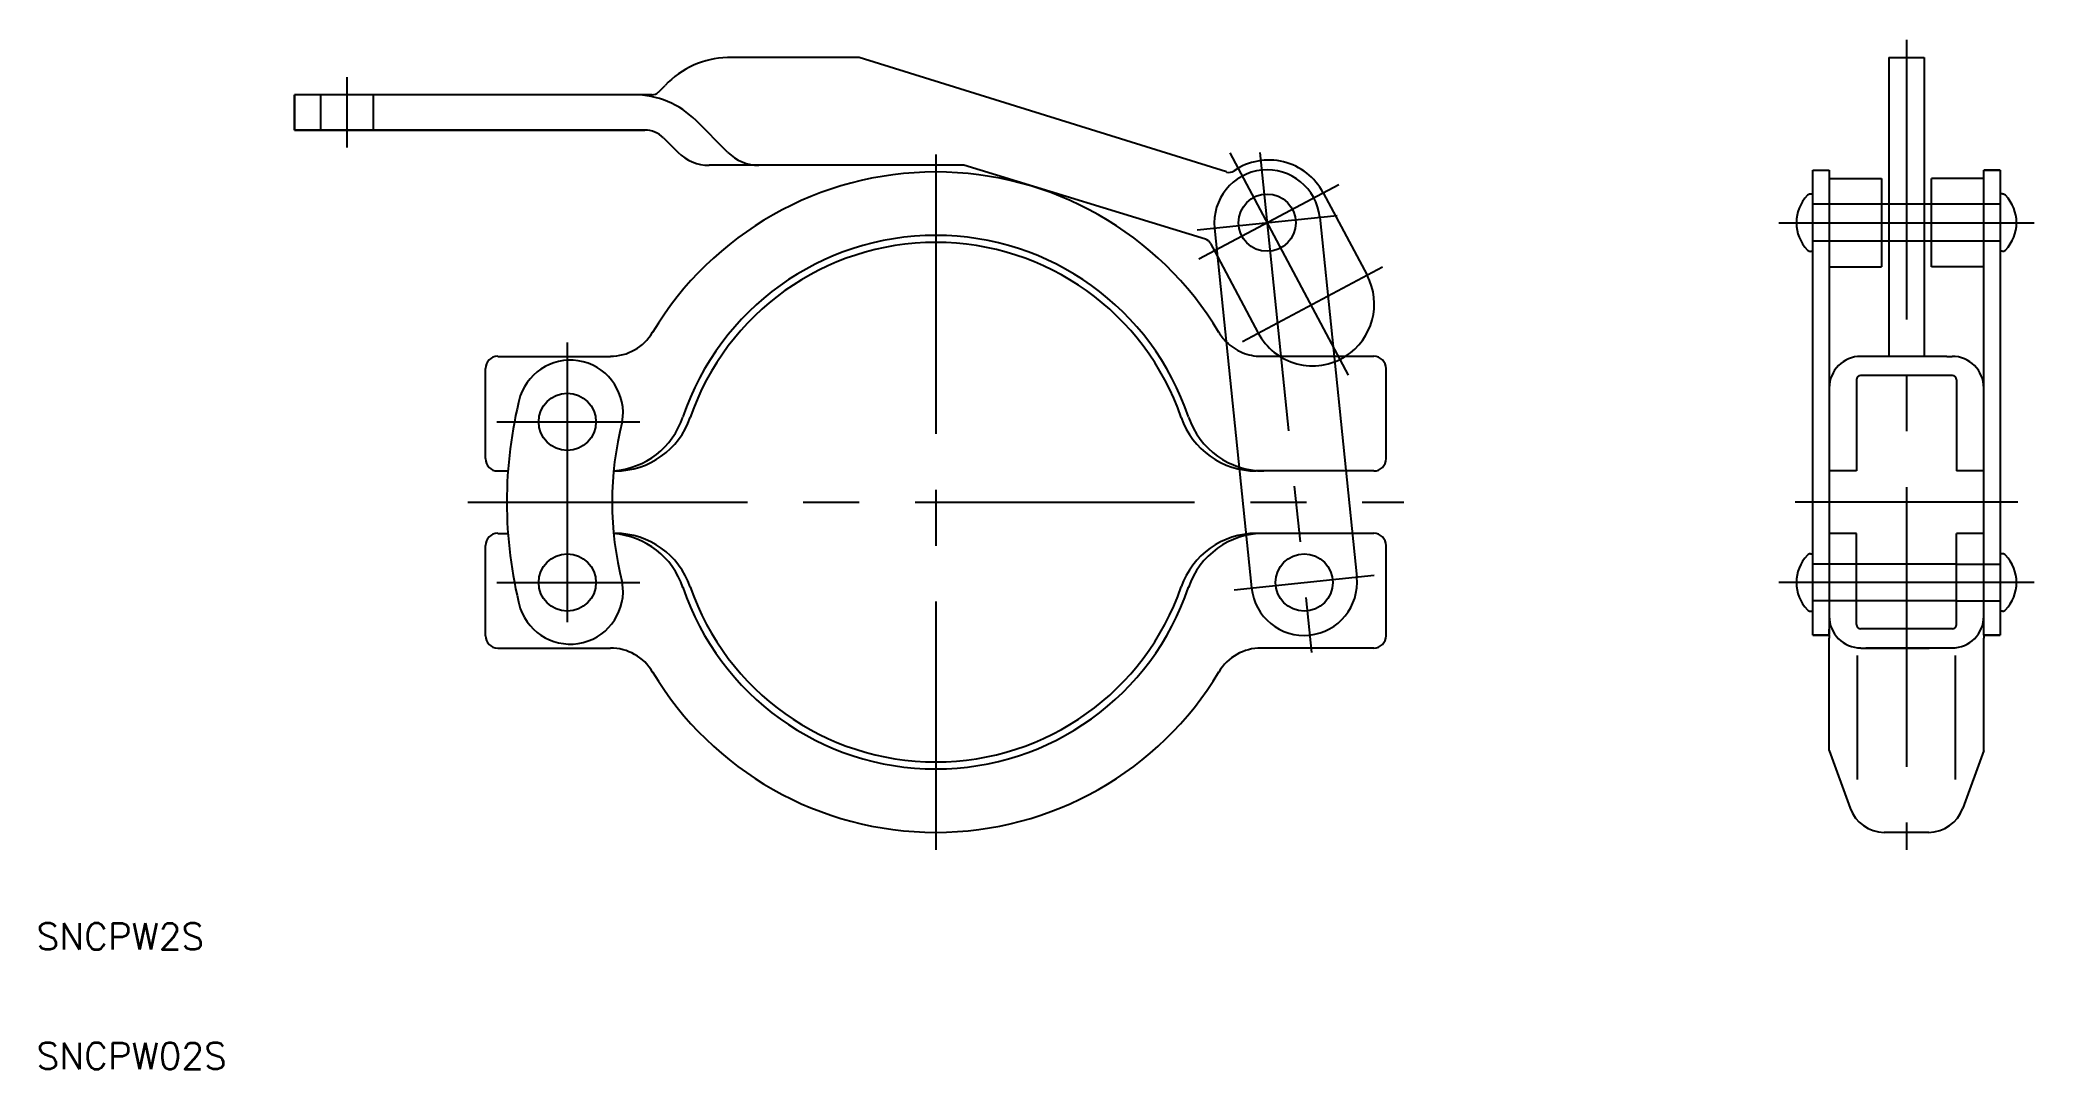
# Model space of a CAD drawing. Extents: x -102 to 125, y -64 to 52.
import ezdxf

# ---------------------------------------------------------------- set-up
doc = ezdxf.new("R2010")
doc.units = 0
doc.linetypes.add('CENTER', pattern=[50.8, 31.75, -6.35, 6.35, -6.35])
doc.linetypes.add('DASHED', pattern=[19.05, 12.7, -6.35])
doc.layers.get('0').update_dxf_attribs({"linetype": 'CONTINUOUS'})
doc.layers.add('CENTER', color=1, linetype='CENTER')
doc.styles.get("Standard").update_dxf_attribs({"font": 'txt.shx', "height": 3, "bigfont": 'bigfont.shx'})

msp = doc.modelspace()

# ---------------------------------------------------------------- linework, layer by layer
at = {"color": 7, "linetype": 'CONTINUOUS'}
for p, q in [((-8.69, 50.5), (-23.66, 50.5)), ((33.03, 37.5), (-8.69, 50.5)), ((108.26, 50.5), (108.26, 16.56)), ((108.26, 50.5), (112.26, 50.5)), ((112.26, 50.5), (112.26, 16.56)), ((-34.29, 46.26), (-72.85, 46.26)), ((-32.22, 46.26), (-72.85, 46.26)), ((-72.85, 46.26), (-72.85, 42.26)), ((-72.85, 42.26), (-72.85, 46.26)), ((-31.51, 46.55), (-30.74, 47.33)), ((-23.61, 39.72), (-27.22, 43.33)), ((-33.05, 42.26), (-72.85, 42.26)), ((-72.85, 42.26), (-33.05, 42.26)), ((-30.93, 41.38), (-29.27, 39.72)), ((3.19, 38.26), (-25.74, 38.26)), ((30.63, 29.87), (3.19, 38.26)), ((99.62, 37.71), (101.48, 37.71)), ((99.62, -15.09), (99.62, 37.71)), ((101.48, 37.71), (101.48, -15.03)), ((101.48, 36.74), (107.42, 36.74)), ((107.42, 36.74), (107.42, 26.74)), ((113.09, 26.74), (113.09, 36.74)), ((119.04, 36.74), (113.09, 36.74)), ((120.9, 37.71), (119.04, 37.71)), ((119.04, -15.03), (119.04, 37.71)), ((119.04, 37.71), (120.9, 37.71)), ((120.9, 37.71), (120.9, -15.09)), ((44.01, 35.13), (48.99, 25.77)), ((99.34, 35), (99.62, 35)), ((121.17, 35), (120.9, 35)), ((43.61, 32.36), (47.82, -8.51)), ((108.26, 33.84), (107.42, 33.84)), ((113.09, 33.84), (112.26, 33.84)), ((31.67, 31.13), (35.88, -9.74)), ((108.26, 29.65), (107.42, 29.65)), ((113.09, 29.65), (112.26, 29.65)), ((31.22, 29.38), (32, 27.9)), ((99.34, 28.49), (99.62, 28.49)), ((121.17, 28.49), (120.9, 28.49)), ((101.48, 26.74), (107.42, 26.74)), ((119.04, 26.74), (113.09, 26.74)), ((-49.75, 16.56), (-36.96, 16.56)), ((49.75, 16.56), (45.24, 16.56)), ((105.66, 16.56), (105.08, 16.56)), ((114.85, 16.56), (105.66, 16.56)), ((114.85, 16.56), (115.44, 16.56)), ((-51.15, 4.94), (-51.15, 15.17)), ((51.15, 4.94), (51.15, 15.17)), ((104.57, 13.91), (104.57, 3.54)), ((115.48, 14.38), (105.04, 14.38)), ((115.94, 13.91), (115.94, 3.54)), ((-49.75, 3.54), (-48.59, 3.54)), ((-36.59, 3.54), (-36.4, 3.54)), ((49.75, 3.54), (36.4, 3.54)), ((104.57, 3.54), (101.48, 3.54)), ((119.04, 3.54), (115.94, 3.54)), ((-49.75, -3.55), (-48.59, -3.55)), ((-36.59, -3.55), (-36.4, -3.55)), ((49.75, -3.55), (36.4, -3.55)), ((104.57, -3.55), (101.48, -3.55)), ((104.57, -13.91), (104.57, -3.55)), ((115.94, -13.91), (115.94, -3.55)), ((119.04, -3.55), (115.94, -3.55)), ((-51.15, -15.17), (-51.15, -4.94)), ((51.15, -15.17), (51.15, -4.94)), ((99.34, -5.87), (99.62, -5.87)), ((121.17, -5.87), (120.9, -5.87)), ((115.94, -7.03), (104.57, -7.03)), ((115.94, -11.22), (104.57, -11.22)), ((99.34, -12.38), (99.62, -12.38)), ((121.17, -12.38), (120.9, -12.38)), ((101.48, -15.09), (99.62, -15.09)), ((99.62, -15.09), (101.48, -15.09)), ((101.48, -15.09), (101.48, -14.44)), ((101.48, -15.09), (101.48, -15.44)), ((101.48, -28.2), (101.48, -15.44)), ((115.48, -14.38), (105.04, -14.38)), ((119.04, -15.09), (119.04, -14.44)), ((120.9, -15.09), (119.04, -15.09)), ((119.04, -15.09), (119.04, -15.44)), ((119.04, -15.09), (120.9, -15.09)), ((119.04, -28.2), (119.04, -15.44)), ((-49.75, -16.57), (-36.96, -16.57)), ((49.75, -16.57), (36.96, -16.57)), ((104.68, -31.5), (104.68, -17.41)), ((105.08, -16.57), (112.85, -16.57)), ((115.44, -16.57), (105.66, -16.57)), ((115.84, -31.5), (115.84, -17.41)), ((101.48, -28.2), (103.86, -34.75)), ((119.04, -28.2), (116.65, -34.75)), ((103.71, -34.24), (103.68, -34.24)), ((116.84, -34.24), (116.8, -34.24)), ((112.78, -37.5), (107.74, -37.5))]:
    msp.add_line(p, q, dxfattribs=at)
at = {"color": 3, "linetype": 'DASHED'}
for p, q in [((-69.85, 42.26), (-69.85, 46.26)), ((-63.85, 42.26), (-63.85, 46.26)), ((107.42, 33.84), (99.62, 33.84)), ((112.26, 33.84), (108.26, 33.84)), ((120.9, 33.84), (113.09, 33.84)), ((107.42, 29.65), (99.62, 29.65)), ((112.26, 29.65), (108.26, 29.65)), ((120.9, 29.65), (113.09, 29.65)), ((32, 27.9), (36.63, 19.2)), ((45.24, 16.56), (36.96, 16.56)), ((104.57, -7.03), (99.62, -7.03)), ((115.94, -7.03), (120.9, -7.03)), ((104.57, -11.22), (99.62, -11.22)), ((115.94, -11.22), (120.9, -11.22))]:
    msp.add_line(p, q, dxfattribs=at)
at = {"color": 7, "linetype": 'CONTINUOUS'}
for centre in [(37.64, 31.74), (-41.85, 9.12), (-41.85, -9.13), (41.85, -9.13)]:
    msp.add_circle(centre, 3.25, dxfattribs=at)
for centre, radius, start, end in [((-23.32, 40.26), 10.25, 91.9458, 136.3971), ((-34.29, 36.26), 10, 45, 90), ((-32.22, 47.26), 1, 270, 315), ((-33.05, 39.26), 3, 45, 90), ((-25.74, 43.26), 5, 225, 270), ((-20.08, 43.26), 5, 225, 270), ((37.83, 31.85), 7, 28, 124.3178), ((0, 0), 37.5, 30.9486, 149.0514), ((37.64, 31.74), 6, 5.8809, 185.8809), ((33.32, 38.45), 1, 253, 304.3178), ((102.26, 31.74), 4.5, 136.2054, 223.7946), ((99.34, 34.53), 0.465, 90, 135.7784), ((121.17, 34.53), 0.465, 44.2216, 90), ((118.26, 31.74), 4.5, 316.2054, 43.7946), ((0, 0), 30.3, 18.6147, 161.3853), ((0, 0), 29.5, 19.0167, 160.9833), ((30.33, 28.91), 1, 28, 73), ((99.34, 28.95), 0.465, 224.2216, 270), ((121.17, 28.95), 0.465, 270, 315.7784), ((42.81, 22.49), 7, 302.2013, 28), ((-36.96, 22.17), 5.6, 270, 329.0514), ((36.96, 22.17), 5.6, 210.9486, 224.9867), ((-49.75, 15.17), 1.4, 90, 180), ((-41.52, 10.12), 6, 350.4059, 161.1121), ((49.75, 15.17), 1.4, 0, 90), ((105.08, 12.96), 3.6, 90, 180), ((115.44, 12.96), 3.6, 0, 90), ((105.04, 13.91), 0.465, 90, 180), ((115.48, 13.91), 0.465, 0, 90), ((0, 0), 48.72, 165.6587, 194.3413), ((0, 0), 36.76, 165.6261, 194.3739), ((-37.25, 12.54), 9, 274.2145, 341.3853), ((-36.4, 12.54), 9, 270, 340.9833), ((36.4, 12.54), 9, 199.0167, 270), ((37.25, 12.54), 9, 198.6147, 270), ((-49.75, 4.94), 1.4, 180, 270), ((49.75, 4.94), 1.4, 270, 0), ((-49.75, -4.94), 1.4, 90, 180), ((-37.25, -12.55), 9, 18.6147, 85.7855), ((-36.4, -12.55), 9, 19.0167, 90), ((36.4, -12.55), 9, 90, 160.9833), ((37.25, -12.55), 9, 90, 161.3853), ((49.75, -4.94), 1.4, 0, 90), ((102.26, -9.13), 4.5, 136.2054, 223.7946), ((99.34, -6.34), 0.465, 90, 135.7784), ((121.17, -6.34), 0.465, 44.2216, 90), ((118.26, -9.13), 4.5, 316.2054, 43.7946), ((41.85, -9.13), 6, 185.8809, 5.8809), ((-41.52, -10.12), 6, 198.8879, 9.5941), ((0, 0), 30.3, 198.6147, 341.3853), ((0, 0), 29.5, 199.0167, 340.9833), ((99.34, -11.92), 0.465, 224.2216, 270), ((105.08, -12.96), 3.6, 180, 270), ((115.44, -12.96), 3.6, 270, 0), ((121.17, -11.92), 0.465, 270, 315.7784), ((-49.75, -15.17), 1.4, 180, 270), ((49.75, -15.17), 1.4, 270, 0), ((105.04, -13.91), 0.465, 180, 270), ((115.48, -13.91), 0.465, 270, 0), ((-36.96, -22.17), 5.6, 30.9486, 90), ((36.96, -22.17), 5.6, 90, 149.0514), ((0, 0), 37.5, 210.9486, 329.0514), ((107.74, -33.39), 4.11, 199.3096, 269.9303), ((112.77, -33.39), 4.11, 270.0697, 340.6904)]:
    msp.add_arc(centre, radius, start, end, dxfattribs=at)
at = {"color": 3, "linetype": 'DASHED'}
for centre, radius, start, end in [((36.96, 22.17), 5.6, 224.9867, 270), ((42.81, 22.49), 7, 208, 302.2013)]:
    msp.add_arc(centre, radius, start, end, dxfattribs=at)
at = {"layer": 'CENTER', "color": 1, "linetype": 'CENTER'}
for p, q in [((110.26, 52.5), (110.26, -39.5)), ((-66.85, 40.26), (-66.85, 48.26)), ((0, 39.5), (0, -39.5)), ((33.42, 39.69), (46.84, 14.44)), ((36.82, 39.7), (42.67, -17.08)), ((29.89, 27.62), (45.78, 36.07)), ((29.68, 30.93), (45.6, 32.56)), ((95.76, 31.74), (124.76, 31.74)), ((34.86, 18.26), (50.76, 26.71)), ((-41.85, 18.12), (-41.85, -18.12)), ((-49.86, 9.12), (-33.61, 9.12)), ((-53.15, 0), (53.15, 0)), ((122.9, 0), (97.62, 0)), ((33.89, -9.94), (49.81, -8.31)), ((-49.86, -9.13), (-33.61, -9.13)), ((124.76, -9.13), (95.76, -9.13))]:
    msp.add_line(p, q, dxfattribs=at)

# ---------------------------------------------------------------- texts
at = {"color": 7, "linetype": 'CONTINUOUS'}
for s, p in [('SNCPW2S', (-102.14, -50.82)), ('SNCPW02S', (-102.14, -64.39))]:
    msp.add_text(s, height=3, dxfattribs=at).set_placement(p)

doc.saveas('drawing.dxf')
